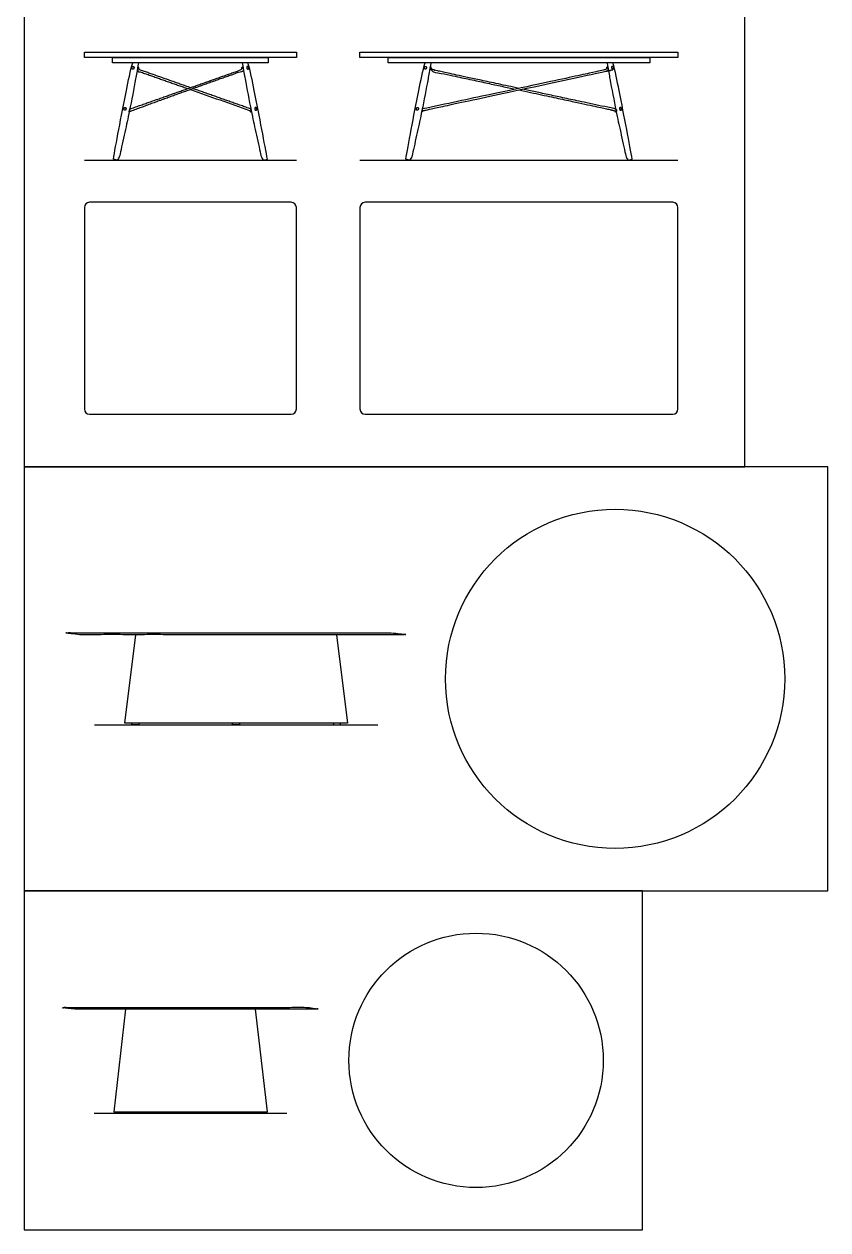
# Model space of a CAD drawing. Header units: millimetres. Extents: x 0.1 to 26.4, y -0.3 to 15.
# Drawn here: x 5.49 to 8.379, y 0.105 to 4.44 of the extents above; entities that cross this region are included whole.
import ezdxf

# ---------------------------------------------------------------- set-up
doc = ezdxf.new("R2010")
doc.units = ezdxf.units.MM
for name, color, linetype, true_color in [('2D$AG-DIAGRAM', 7, 'Continuous', 0xfecc66), ('2D$AG-FURNITURE', 7, 'Continuous', 0x66ccff), ('2D$X-VPRT', 6, 'Continuous', 0xff00ff), ('AG-DETAILS', 7, 'Continuous', 0x66ffff), ('AG-DIAGRAM', 7, 'Continuous', 0xfecc66), ('AG-FURNITURE', 7, 'Continuous', 0x66ccff), ('X-VPRT', 6, 'Continuous', 0xff00ff)]:
    doc.layers.add(name, color=color, linetype=linetype, true_color=true_color)

msp = doc.modelspace()

# ---------------------------------------------------------------- linework, layer by layer
at = {"layer": '2D$AG-DIAGRAM'}
for points in [[(5.7433, 1.9209), (6.7608, 1.9209)], [(5.7421, 0.5239), (6.4348, 0.5239)]]:
    msp.add_lwpolyline(points, dxfattribs=at)
at = {"layer": '2D$AG-FURNITURE'}
for points in [[(6.6127, 2.2448), (6.6521, 1.9266), (6.252, 1.9266), (5.852, 1.9266), (5.8914, 2.2448)], [(5.8547, 0.8986), (5.8122, 0.5296), (6.0885, 0.5296), (6.3647, 0.5296), (6.3222, 0.8986)]]:
    msp.add_lwpolyline(points, dxfattribs=at)
for centre, radius in [((7.6141, 2.086), 0.6096), ((7.1145, 0.7144), 0.4572)]:
    msp.add_circle(centre, radius, dxfattribs=at)
for points in [[(6.8547, 2.2448), (6.8616, 2.2448), (6.8616, 2.2504), (6.8616, 2.2508), (6.8616, 2.2511), (6.252, 2.2511), (5.6424, 2.2511), (5.6424, 2.2508), (5.6424, 2.2504), (5.6424, 2.2448), (5.6494, 2.2448), (6.252, 2.2448), (6.8547, 2.2448)], [(6.5387, 0.8986), (6.5457, 0.8986), (6.5457, 0.9042), (6.5457, 0.9046), (6.5457, 0.9049), (6.0885, 0.9049), (5.6313, 0.9049), (5.6313, 0.9046), (5.6313, 0.9042), (5.6313, 0.8986), (5.6382, 0.8986), (6.0885, 0.8986), (6.5387, 0.8986)]]:
    msp.add_open_spline(points, degree=2, knots=[0, 0, 0, 0.041376, 0.041376, 0.043744, 0.043744, 1.460411, 1.460411, 1.462778, 1.462778, 1.504154, 1.504154, 2.875, 2.875, 2.875], dxfattribs=at)
for points in [[(5.9028, 1.9266), (5.9028, 1.9255), (5.9028, 1.9245), (5.9028, 1.9209), (5.8993, 1.9209), (5.8901, 1.9209), (5.8809, 1.9209), (5.8774, 1.9209), (5.8774, 1.9245), (5.8774, 1.9255), (5.8774, 1.9266)], [(6.2647, 1.9266), (6.2647, 1.9255), (6.2647, 1.9245), (6.2647, 1.9209), (6.2612, 1.9209), (6.252, 1.9209), (6.2429, 1.9209), (6.2393, 1.9209), (6.2393, 1.9245), (6.2393, 1.9255), (6.2393, 1.9266)], [(6.6013, 1.9266), (6.6013, 1.9255), (6.6013, 1.9245), (6.6013, 1.9209), (6.6048, 1.9209), (6.614, 1.9209), (6.6232, 1.9209), (6.6267, 1.9209), (6.6267, 1.9245), (6.6267, 1.9255), (6.6267, 1.9266)], [(5.863, 0.5296), (5.863, 0.5285), (5.863, 0.5275), (5.863, 0.5239), (5.8595, 0.5239), (5.8503, 0.5239), (5.8412, 0.5239), (5.8376, 0.5239), (5.8376, 0.5275), (5.8376, 0.5285), (5.8376, 0.5296)], [(6.1012, 0.5296), (6.1012, 0.5285), (6.1012, 0.5275), (6.1012, 0.5239), (6.0976, 0.5239), (6.0885, 0.5239), (6.0793, 0.5239), (6.0758, 0.5239), (6.0758, 0.5275), (6.0758, 0.5285), (6.0758, 0.5296)], [(6.3139, 0.5296), (6.3139, 0.5285), (6.3139, 0.5275), (6.3139, 0.5239), (6.3174, 0.5239), (6.3266, 0.5239), (6.3358, 0.5239), (6.3393, 0.5239), (6.3393, 0.5275), (6.3393, 0.5285), (6.3393, 0.5296)]]:
    msp.add_rational_spline(points, [1, 1, 1, 0.707106781187, 1, 1, 1, 0.707106781187, 1, 1, 1], degree=2, knots=[0.0296051, 0.0296051, 0.0296051, 0.03122785, 0.03122785, 0.04943068, 0.04943068, 0.07950907, 0.07950907, 0.09771189, 0.09771189, 0.09933464, 0.09933464, 0.09933464], dxfattribs=at)
at = {"layer": '2D$X-VPRT'}
for points in [[(5.49, 1.324), (8.3788, 1.324), (8.3788, 2.848), (5.49, 2.848)], [(5.49, 0.1048), (7.7129, 0.1048), (7.7129, 1.324), (5.49, 1.324)]]:
    msp.add_lwpolyline(points, close=True, dxfattribs=at)
at = {"layer": 'AG-DETAILS'}
for p, q in [((5.8679, 4.1244), (5.87, 4.1348)), ((6.307, 4.1244), (6.3049, 4.1348))]:
    msp.add_line(p, q, dxfattribs=at)
for points, weights, degree, knots in [([(5.87, 4.1348), (6.0048, 4.1823), (6.1373, 4.229), (6.2679, 4.275), (6.27, 4.2758), (6.2712, 4.278), (6.2726, 4.2811), (6.2725, 4.2838), (6.2747, 4.286), (6.2761, 4.2858), (6.2766, 4.2856), (6.2774, 4.2811), (6.2781, 4.2767), (6.2789, 4.2722), (6.1439, 4.2246), (6.0089, 4.177), (5.8679, 4.1244)], [0.959494669714, 0.959494752429, 0.959552593602, 1, 1, 1, 1, 1, 1, 1, 1, 1, 1, 1, 1, 1, 1], 3, [0.141889, 0.141889, 0.141889, 0.141889, 1.56294, 1.56294, 1.56294, 1.595689, 1.641626, 1.681267, 1.72235, 1.749665, 1.749665, 1.749665, 1.757357, 1.757357, 1.757357, 3.20578, 3.20578, 3.20578, 3.20578]), ([(5.8824, 4.288), (5.8789, 4.2889), (5.8777, 4.2838), (5.8765, 4.2787), (5.8801, 4.2778), (5.8836, 4.2769), (5.8848, 4.282), (5.886, 4.2871), (5.8824, 4.288)], [1, 0.707106781187, 1, 0.707106781187, 1, 0.707106781187, 1, 0.707106781187, 1], 2, [0, 0, 0, 0.00448629, 0.00448629, 0.00897259, 0.00897259, 0.01345888, 0.01345888, 0.01794518, 0.01794518, 0.01794518]), ([(6.0875, 4.2114), (6.0263, 4.233), (5.9659, 4.2543), (5.9071, 4.275), (5.905, 4.2758), (5.9038, 4.278), (5.9024, 4.2811), (5.9025, 4.2838), (5.9003, 4.286), (5.8989, 4.2858), (5.8984, 4.2856), (5.8976, 4.2811), (5.8968, 4.2767), (5.896, 4.2722), (5.9567, 4.2508), (6.0173, 4.2294), (6.0779, 4.2081)], [0.965883241039, 0.971318909436, 0.981379475775, 1, 1, 1, 1, 1, 1, 1, 1, 1, 1, 1, 1, 1, 1], 3, [3.974964, 3.974964, 3.974964, 3.974964, 4.601544, 4.601544, 4.601544, 4.63291, 4.676908, 4.714875, 4.754224, 4.780385, 4.780385, 4.780385, 4.787753, 4.787753, 4.787753, 5.410963, 5.410963, 5.410963, 5.410963]), ([(6.2925, 4.288), (6.2961, 4.2889), (6.2973, 4.2838), (6.2984, 4.2787), (6.2949, 4.2778), (6.2914, 4.2769), (6.2902, 4.282), (6.289, 4.2871), (6.2925, 4.288)], [1, 0.707106781187, 1, 0.707106781187, 1, 0.707106781187, 1, 0.707106781187, 1], 2, [0, 0, 0, 0.00448629, 0.00448629, 0.00897259, 0.00897259, 0.01345888, 0.01345888, 0.01794518, 0.01794518, 0.01794518]), ([(6.921, 4.1348), (7.5792, 4.275), (7.5813, 4.2758), (7.5825, 4.278), (7.5839, 4.2811), (7.5838, 4.2838), (7.586, 4.286), (7.5874, 4.2858), (7.5879, 4.2856), (7.5887, 4.2811), (7.5894, 4.2767), (7.5902, 4.2722), (6.9254, 4.1296), (6.9246, 4.1292), (6.9238, 4.1278), (6.9241, 4.1262), (6.9217, 4.1239), (6.9198, 4.1241), (6.9189, 4.1244), (6.9196, 4.1279), (6.9203, 4.1313), (6.921, 4.1348)], [0.959494669714, 1, 1, 1, 1, 1, 1, 1, 1, 1, 1, 1, 1, 1, 1, 1, 1, 1, 1, 1, 1, 0.959494669714], 3, [0.141889, 0.141889, 0.141889, 0.141889, 1.502944, 1.53431, 1.578308, 1.616275, 1.655624, 1.681785, 1.681785, 1.681785, 1.689153, 1.689153, 1.689153, 3.076424, 3.094941, 3.127342, 3.16646, 3.20578, 3.20578, 3.20578, 3.240489, 3.240489, 3.240489, 3.240489]), ([(6.9334, 4.288), (6.9298, 4.2889), (6.9286, 4.2838), (6.9275, 4.2787), (6.931, 4.2778), (6.9345, 4.2769), (6.9357, 4.282), (6.9369, 4.2871), (6.9334, 4.288)], [1, 0.707106781187, 1, 0.707106781187, 1, 0.707106781187, 1, 0.707106781187, 1], 2, [0, 0, 0, 0.00448629, 0.00448629, 0.00897259, 0.00897259, 0.01345888, 0.01345888, 0.01794518, 0.01794518, 0.01794518]), ([(7.2686, 4.2089), (6.9572, 4.2754), (6.9557, 4.2763), (6.9547, 4.278), (6.9533, 4.2811), (6.9534, 4.2838), (6.9512, 4.286), (6.9498, 4.2858), (6.9493, 4.2856), (6.9485, 4.2811), (6.9477, 4.2767), (6.947, 4.2722), (7.0716, 4.2455), (7.1729, 4.2237), (7.2552, 4.2061)], [0.980453730364, 1, 1, 1, 1, 1, 1, 1, 1, 1, 1, 1, 1, 1, 1], 3, [3.533983, 3.533983, 3.533983, 3.533983, 4.601544, 4.63291, 4.676908, 4.714875, 4.754224, 4.780385, 4.780385, 4.780385, 4.787753, 4.787753, 4.787753, 5.047804, 5.047804, 5.047804, 5.047804]), ([(7.6038, 4.288), (7.6074, 4.2889), (7.6085, 4.2838), (7.6097, 4.2787), (7.6062, 4.2778), (7.6026, 4.2769), (7.6015, 4.282), (7.6003, 4.2871), (7.6038, 4.288)], [1, 0.707106781187, 1, 0.707106781187, 1, 0.707106781187, 1, 0.707106781187, 1], 2, [0, 0, 0, 0.00448629, 0.00448629, 0.00897259, 0.00897259, 0.01345888, 0.01345888, 0.01794518, 0.01794518, 0.01794518]), ([(7.6038, 4.288), (7.6074, 4.2889), (7.6085, 4.2838), (7.6097, 4.2787), (7.6062, 4.2778), (7.6026, 4.2769), (7.6015, 4.282), (7.6003, 4.2871), (7.6038, 4.288)], [1, 0.707106781187, 1, 0.707106781187, 1, 0.707106781187, 1, 0.707106781187, 1], 2, [0, 0, 0, 0.00448629, 0.00448629, 0.00897259, 0.00897259, 0.01345888, 0.01345888, 0.01794518, 0.01794518, 0.01794518]), ([(7.2686, 4.2032), (7.6121, 4.1294), (7.6127, 4.129), (7.6133, 4.1278), (7.6131, 4.1262), (7.6155, 4.1239), (7.6174, 4.1241), (7.6183, 4.1244), (7.6176, 4.1279), (7.6169, 4.1313), (7.6162, 4.1348), (7.4769, 4.1645), (7.3678, 4.1877), (7.282, 4.2061)], [1, 1, 1, 1, 1, 1, 1, 1, 1, 1, 0.959494669714, 0.967789669583, 0.974385954188, 0.979631399791], 3, [1.963463, 1.963463, 1.963463, 1.963463, 3.076424, 3.094941, 3.127342, 3.16646, 3.20578, 3.20578, 3.20578, 3.240489, 3.240489, 3.240489, 3.519217, 3.519217, 3.519217, 3.519217]), ([(5.8537, 4.1403), (5.8502, 4.1412), (5.849, 4.1361), (5.8478, 4.1309), (5.8514, 4.13), (5.8549, 4.1291), (5.8561, 4.1343), (5.8573, 4.1394), (5.8537, 4.1403)], [1, 0.707106781187, 1, 0.707106781187, 1, 0.707106781187, 1, 0.707106781187, 1], 2, [0, 0, 0, 0.00448629, 0.00448629, 0.00897259, 0.00897259, 0.01345888, 0.01345888, 0.01794518, 0.01794518, 0.01794518]), ([(6.3212, 4.1403), (6.3248, 4.1412), (6.326, 4.1361), (6.3271, 4.1309), (6.3236, 4.13), (6.3201, 4.1291), (6.3189, 4.1343), (6.3177, 4.1394), (6.3212, 4.1403)], [1, 0.707106781187, 1, 0.707106781187, 1, 0.707106781187, 1, 0.707106781187, 1], 2, [0, 0, 0, 0.00448629, 0.00448629, 0.00897259, 0.00897259, 0.01345888, 0.01345888, 0.01794518, 0.01794518, 0.01794518]), ([(6.9047, 4.1403), (6.9011, 4.1412), (6.8999, 4.1361), (6.8988, 4.1309), (6.9023, 4.13), (6.9058, 4.1291), (6.907, 4.1343), (6.9082, 4.1394), (6.9047, 4.1403)], [1, 0.707106781187, 1, 0.707106781187, 1, 0.707106781187, 1, 0.707106781187, 1], 2, [0, 0, 0, 0.00448629, 0.00448629, 0.00897259, 0.00897259, 0.01345888, 0.01345888, 0.01794518, 0.01794518, 0.01794518]), ([(7.6325, 4.1403), (7.6361, 4.1412), (7.6372, 4.1361), (7.6384, 4.1309), (7.6349, 4.13), (7.6313, 4.1291), (7.6302, 4.1343), (7.629, 4.1394), (7.6325, 4.1403)], [1, 0.707106781187, 1, 0.707106781187, 1, 0.707106781187, 1, 0.707106781187, 1], 2, [0, 0, 0, 0.00448629, 0.00448629, 0.00897259, 0.00897259, 0.01345888, 0.01345888, 0.01794518, 0.01794518, 0.01794518]), ([(7.6325, 4.1403), (7.6361, 4.1412), (7.6372, 4.1361), (7.6384, 4.1309), (7.6349, 4.13), (7.6313, 4.1291), (7.6302, 4.1343), (7.629, 4.1394), (7.6325, 4.1403)], [1, 0.707106781187, 1, 0.707106781187, 1, 0.707106781187, 1, 0.707106781187, 1], 2, [0, 0, 0, 0.00448629, 0.00448629, 0.00897259, 0.00897259, 0.01345888, 0.01345888, 0.01794518, 0.01794518, 0.01794518])]:
    msp.add_rational_spline(points, weights, degree=degree, knots=knots, dxfattribs=at)
msp.add_rational_spline([(6.3049, 4.1348), (6.2354, 4.1593), (6.1665, 4.1836), (6.097, 4.2081)], [0.959494669714, 0.959494712382, 0.959510124474, 0.965077091781], degree=3, dxfattribs=at)
msp.add_open_spline([(6.0875, 4.2047), (6.1586, 4.1796), (6.2296, 4.1546), (6.3005, 4.1296), (6.3013, 4.1292), (6.3021, 4.1278), (6.3018, 4.1262), (6.3042, 4.1239), (6.3061, 4.1241), (6.307, 4.1244)], degree=3, knots=[2.3450985, 2.3450985, 2.3450985, 2.3450985, 3.0764245, 3.0764245, 3.0764245, 3.0949411, 3.1273417, 3.1664596, 3.2057802, 3.2057802, 3.2057802, 3.2057802], dxfattribs=at)
at = {"layer": 'AG-DIAGRAM'}
for points in [[(5.7065, 3.9512), (6.4685, 3.9512)], [(6.6971, 3.9512), (7.8401, 3.9512)]]:
    msp.add_lwpolyline(points, dxfattribs=at)
at = {"layer": 'AG-FURNITURE'}
for points in [[(5.7065, 4.3386), (6.4685, 4.3386), (6.4685, 4.3195), (5.7065, 4.3195)], [(6.6971, 4.3386), (7.8401, 4.3386), (7.8401, 4.3195), (6.6971, 4.3195)], [(5.8081, 4.3195), (6.3669, 4.3195), (6.3669, 4.3005), (5.8081, 4.3005)], [(6.7987, 4.3195), (7.7385, 4.3195), (7.7385, 4.3005), (6.7987, 4.3005)]]:
    msp.add_lwpolyline(points, close=True, dxfattribs=at)
for centre, start, end in [((5.7255, 3.7802), 90, 180), ((6.4494, 3.7802), 0, 90), ((6.7161, 3.7802), 90, 180), ((7.821, 3.7802), 0, 90), ((5.7255, 3.0563), 180, 270), ((6.4494, 3.0563), 270, 0), ((6.7161, 3.0563), 180, 270), ((7.821, 3.0563), 270, 0)]:
    msp.add_arc(centre, 0.019, start, end, dxfattribs=at)
for points in [[(5.9009, 4.3005), (5.8958, 4.2707), (5.8894, 4.2341), (5.8673, 4.1193), (5.8545, 4.0612), (5.8354, 3.9749), (5.832, 3.9603), (5.8254, 3.9512), (5.8217, 3.9512), (5.818, 3.9512), (5.8107, 3.9547), (5.8189, 4.0018), (5.8479, 4.1529), (5.8715, 4.2712), (5.8804, 4.3006)], [(6.2741, 4.3005), (6.2792, 4.2707), (6.2856, 4.2341), (6.3076, 4.1193), (6.3205, 4.0612), (6.3396, 3.9749), (6.3429, 3.9603), (6.3496, 3.9512), (6.3533, 3.9512), (6.357, 3.9512), (6.3642, 3.9547), (6.3561, 4.0018), (6.327, 4.1529), (6.3034, 4.2712), (6.2946, 4.3006)], [(6.9518, 4.3005), (6.9467, 4.2707), (6.9403, 4.2341), (6.9182, 4.1193), (6.9054, 4.0612), (6.8863, 3.9749), (6.883, 3.9603), (6.8763, 3.9512), (6.8726, 3.9512), (6.8689, 3.9512), (6.8616, 3.9547), (6.8698, 4.0018), (6.8988, 4.1529), (6.9225, 4.2712), (6.9313, 4.3006)], [(7.5853, 4.3005), (7.5904, 4.2707), (7.5969, 4.2341), (7.6189, 4.1193), (7.6317, 4.0612), (7.6509, 3.9749), (7.6542, 3.9603), (7.6609, 3.9512), (7.6646, 3.9512), (7.6683, 3.9512), (7.6755, 3.9547), (7.6673, 4.0018), (7.6383, 4.1529), (7.6147, 4.2712), (7.6059, 4.3006)]]:
    msp.add_open_spline(points, degree=3, knots=[0.075671, 0.075671, 0.075671, 0.075671, 0.203435, 0.461954, 0.700108, 0.91633, 1.019554, 1.019554, 1.019554, 1.02994, 1.02994, 1.02994, 1.562537, 1.776668, 1.776668, 1.776668, 1.776668], dxfattribs=at)
for points in [[(5.7065, 3.7802), (5.7065, 3.4182), (5.7065, 3.0563)], [(6.4494, 3.7992), (6.0875, 3.7992), (5.7255, 3.7992)], [(6.4685, 3.0563), (6.4685, 3.4182), (6.4685, 3.7802)], [(6.6971, 3.7802), (6.6971, 3.4182), (6.6971, 3.0563)], [(7.821, 3.7992), (7.2686, 3.7992), (6.7161, 3.7992)], [(7.8401, 3.0563), (7.8401, 3.4182), (7.8401, 3.7802)], [(5.7255, 3.0372), (6.0875, 3.0372), (6.4494, 3.0372)], [(6.7161, 3.0372), (7.2686, 3.0372), (7.821, 3.0372)]]:
    msp.add_open_spline(points, degree=2, dxfattribs=at)
at = {"layer": 'X-VPRT'}
msp.add_lwpolyline([(5.49, 4.5244), (5.49, 2.848), (8.0808, 2.848), (8.0808, 4.5244)], close=True, dxfattribs=at)

doc.saveas('drawing.dxf')
